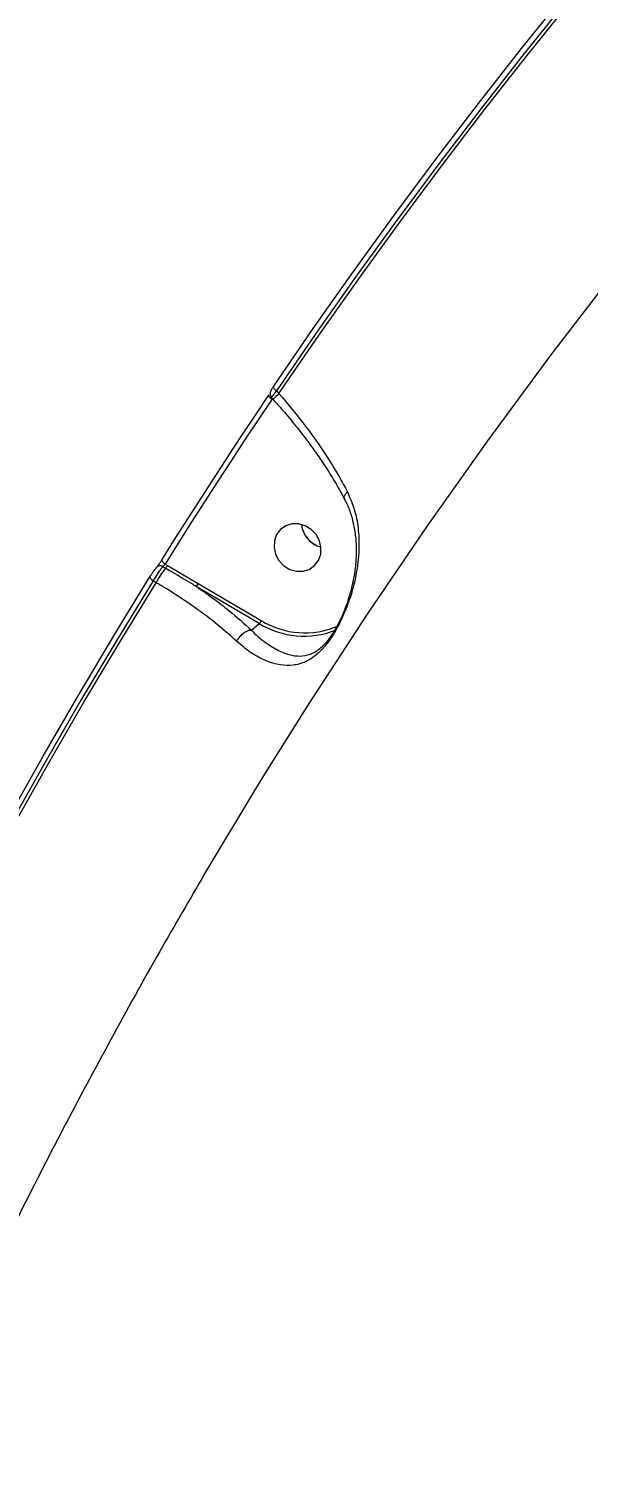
# Model space of a CAD drawing. Header units: millimetres. Extents: x -7151 to 6134, y -5040 to 5562.
# Drawn here: x -3062.5 to -2961.4, y -40.1 to 221 of the extents above; entities that cross this region are included whole.
import ezdxf

# ---------------------------------------------------------------- set-up
doc = ezdxf.new("R2010")
doc.units = ezdxf.units.MM
for name, color, linetype in [('DIKOM_ОБЪЕКТ', 7, 'Continuous'), ('DIKOM_РАЗМЕР_ЗОНА', 7, 'Continuous'), ('DIKOM_РАЗМЕР_ОБЪЕКТА', 7, 'Continuous')]:
    doc.layers.add(name, color=color, linetype=linetype)
doc.styles.add('style1', font='arial.ttf', dxfattribs={"width": 0.8})
doc.dimstyles.new('1-50', dxfattribs={"dimtxt": 300, "dimasz": 200, "dimexe": 100, "dimexo": 0, "dimgap": 100, "dimtad": 1, "dimtxsty": 'style1', "dimcen": 200, "dimclrd": 7, "dimclre": 7, "dimclrt": 7, "dimadec": 1, "dimazin": 2, "dimtfac": 1, "dimtmove": 0, "dimatfit": 2, "dimfxl": 0, "dimlwd": 25, "dimlwe": 18, "dimarcsym": 0})

# ---------------------------------------------------------------- blocks, each defined once
blk = doc.blocks.new('*D0')
at = {"layer": 'Defpoints', "color": 0, "transparency": 16777216}
for p in [(4133.55, 168.74), (-4567.47, -1241.13), (4133.55, -4153.12)]:
    blk.add_point(p, dxfattribs=at)
at = {"layer": 'DIKOM_РАЗМЕР_ОБЪЕКТА', "color": 7, "lineweight": 18, "transparency": 16777216}
for p, q in [((4133.55, 168.74), (4133.55, -4253.12)), ((-4567.47, -1241.13), (-4567.47, -4253.12))]:
    blk.add_line(p, q, dxfattribs=at)
at = {"layer": 'DIKOM_РАЗМЕР_ОБЪЕКТА', "color": 7, "lineweight": 25, "transparency": 16777216}
blk.add_line((-4367.47, -4153.12), (3933.55, -4153.12), dxfattribs=at)
at = {"layer": 'DIKOM_РАЗМЕР_ОБЪЕКТА', "color": 7, "transparency": 16777216}
for points in [[(-4367.47, -4119.79), (-4367.47, -4186.45), (-4567.47, -4153.12)], [(3933.55, -4119.79), (3933.55, -4186.45), (4133.55, -4153.12)]]:
    blk.add_solid(points, dxfattribs=at)
at = {"layer": 'DIKOM_РАЗМЕР_ОБЪЕКТА', "color": 7, "transparency": 16777216, "insert": (150.61, -3899.95), "char_height": 300, "attachment_point": 5, "style": 'style1'}
blk.add_mtext('8700', dxfattribs=at)
blk = doc.blocks.new('*D1')
at = {"layer": 'Defpoints', "color": 0, "transparency": 16777216}
for p in [(-2392.45, 3674.75), (-6010.84, -1738.88), (-3202.89, -1738.88)]:
    blk.add_point(p, dxfattribs=at)
at = {"layer": 'DIKOM_РАЗМЕР_ОБЪЕКТА', "color": 7, "lineweight": 18, "transparency": 16777216}
for p, q in [((-2392.45, 3674.75), (-6110.84, 3674.75)), ((-3202.89, -1738.88), (-6110.84, -1738.88))]:
    blk.add_line(p, q, dxfattribs=at)
at = {"layer": 'DIKOM_РАЗМЕР_ОБЪЕКТА', "color": 7, "lineweight": 25, "transparency": 16777216}
blk.add_line((-6010.84, 3474.75), (-6010.84, -1538.88), dxfattribs=at)
at = {"layer": 'DIKOM_РАЗМЕР_ОБЪЕКТА', "color": 7, "transparency": 16777216}
for points in [[(-6044.18, 3474.75), (-5977.51, 3474.75), (-6010.84, 3674.75)], [(-6044.18, -1538.88), (-5977.51, -1538.88), (-6010.84, -1738.88)]]:
    blk.add_solid(points, dxfattribs=at)
at = {"layer": 'DIKOM_РАЗМЕР_ОБЪЕКТА', "color": 7, "transparency": 16777216, "insert": (-6264.01, 967.94), "char_height": 300, "attachment_point": 5, "rotation": 90, "style": 'style1'}
blk.add_mtext('5400', dxfattribs=at)
blk = doc.blocks.new('*D3')
at = {"layer": 'Defpoints', "color": 0, "transparency": 16777216}
for p in [(6133.55, 253.24), (-5802.46, -2467.19), (6133.55, -4939.78)]:
    blk.add_point(p, dxfattribs=at)
at = {"layer": 'DIKOM_РАЗМЕР_ЗОНА', "color": 7, "lineweight": 18, "transparency": 16777216}
for p, q in [((6133.55, 253.24), (6133.55, -5039.78)), ((-5802.46, -2467.19), (-5802.46, -5039.78))]:
    blk.add_line(p, q, dxfattribs=at)
at = {"layer": 'DIKOM_РАЗМЕР_ЗОНА', "color": 7, "lineweight": 25, "transparency": 16777216}
blk.add_line((-5602.46, -4939.78), (5933.55, -4939.78), dxfattribs=at)
at = {"layer": 'DIKOM_РАЗМЕР_ЗОНА', "color": 7, "transparency": 16777216}
for points in [[(-5602.46, -4906.44), (-5602.46, -4973.11), (-5802.46, -4939.78)], [(5933.55, -4906.44), (5933.55, -4973.11), (6133.55, -4939.78)]]:
    blk.add_solid(points, dxfattribs=at)
at = {"layer": 'DIKOM_РАЗМЕР_ЗОНА', "color": 7, "transparency": 16777216, "insert": (186.61, -4686.61), "char_height": 300, "attachment_point": 5, "style": 'style1'}
blk.add_mtext('11950', dxfattribs=at)

msp = doc.modelspace()

# ---------------------------------------------------------------- linework, layer by layer
at = {"layer": 'DIKOM_ОБЪЕКТ', "color": 7, "linetype": 'Continuous', "lineweight": 15}
for p, q in [((-3018.621, 154.473), (-3018.338, 154.161)), ((-3018.463, 154.023), (-3018.554, 154.124)), ((-3018.338, 154.161), (-3018.338, 154.162)), ((-3017.74, 155.66), (-3017.287, 155.161)), ((-3037.775, 123.616), (-3038.276, 123.912)), ((-3037.871, 124.39), (-3037.436, 124.134)), ((-3037.436, 124.134), (-3031.864, 120.894)), ((-3039.464, 121.025), (-3040.027, 121.357)), ((-3020.845, 113.638), (-3032.231, 120.348)), ((-3031.864, 120.894), (-3020.478, 114.184)), ((-3022.254, 112.438), (-3020.845, 113.638)), ((-3009.908, 109.159), (-3009.761, 109.275))]:
    msp.add_line(p, q, dxfattribs=at)
at = {"layer": 'DIKOM_ОБЪЕКТ', "color": 7, "linetype": 'Continuous', "lineweight": 15, "flags": 128}
for points in [[(-2818.31, 320.045), (-2825.886, 313.616), (-2840.131, 301.154), (-2854.13, 288.414), (-2867.878, 275.399), (-2881.371, 262.113), (-2894.603, 248.561), (-2907.571, 234.747), (-2920.271, 220.676), (-2932.699, 206.351), (-2944.851, 191.778), (-2956.723, 176.96), (-2968.31, 161.904), (-2979.61, 146.613), (-2990.62, 131.093), (-3001.334, 115.348), (-3011.75, 99.383), (-3019.705, 86.718)], [(-3018.229, 156.516), (-3011.073, 166.92), (-3003.791, 177.229), (-2996.386, 187.44), (-2988.857, 197.554), (-2981.206, 207.567), (-2973.434, 217.48), (-2965.542, 227.291), (-2957.531, 236.998)], [(-2957.091, 236.075), (-2965.096, 226.376), (-2972.982, 216.573), (-2980.747, 206.669), (-2988.392, 196.663), (-2995.914, 186.558), (-3003.314, 176.355), (-3010.59, 166.055), (-3017.74, 155.66)], [(-3017.287, 155.161), (-3010.123, 165.578), (-3002.834, 175.899), (-2995.42, 186.123), (-2987.883, 196.248), (-2980.222, 206.273), (-2972.441, 216.197), (-2964.539, 226.019), (-2956.517, 235.736)], [(-3038.376, 125.222), (-3036.015, 128.981), (-3033.638, 132.729), (-3031.244, 136.466), (-3028.835, 140.192), (-3026.411, 143.906), (-3023.97, 147.609), (-3021.514, 151.3), (-3019.043, 154.98)], [(-3018.554, 154.124), (-3021.024, 150.447), (-3023.478, 146.759), (-3025.916, 143.059), (-3028.338, 139.348), (-3030.745, 135.625), (-3033.136, 131.891), (-3035.512, 128.147), (-3037.871, 124.39)], [(-3018.554, 154.124), (-3018.701, 154.242), (-3018.83, 154.366), (-3018.937, 154.491), (-3019.019, 154.613), (-3019.072, 154.727), (-3019.094, 154.828), (-3019.084, 154.914), (-3019.043, 154.98)], [(-3017.74, 155.66), (-3017.886, 155.778), (-3018.014, 155.902), (-3018.122, 156.027), (-3018.203, 156.148), (-3018.256, 156.262), (-3018.278, 156.364), (-3018.27, 156.449), (-3018.229, 156.516)], [(-3011.454, 130.641), (-3012.534, 131.306), (-3013.725, 131.653), (-3014.934, 131.652), (-3016.059, 131.304), (-3017.013, 130.637), (-3017.715, 129.705), (-3018.111, 128.584), (-3018.167, 127.364), (-3017.88, 126.144), (-3017.272, 125.023), (-3016.393, 124.093), (-3015.314, 123.427), (-3014.122, 123.08), (-3012.914, 123.081), (-3011.787, 123.429), (-3010.834, 124.096), (-3010.131, 125.028), (-3009.736, 126.149), (-3009.679, 127.369), (-3009.967, 128.589), (-3010.575, 129.71), (-3011.454, 130.641)], [(-3011.437, 128.314), (-3010.357, 127.649), (-3009.684, 127.409)], [(-3037.871, 124.39), (-3038.021, 124.504), (-3038.153, 124.624), (-3038.263, 124.745), (-3038.347, 124.862), (-3038.402, 124.973), (-3038.425, 125.072), (-3038.417, 125.156), (-3038.376, 125.222)], [(-3089.576, 33.865), (-3083.908, 45.191), (-3078.105, 56.439), (-3072.17, 67.606), (-3066.104, 78.691), (-3059.906, 89.693), (-3053.578, 100.611), (-3047.121, 111.442), (-3040.535, 122.186)], [(-3040.027, 121.357), (-3046.607, 110.623), (-3053.06, 99.8), (-3059.382, 88.892), (-3065.575, 77.899), (-3071.637, 66.823), (-3077.567, 55.665), (-3083.364, 44.427), (-3089.028, 33.109)], [(-3088.558, 32.592), (-3082.884, 43.933), (-3077.076, 55.196), (-3071.136, 66.377), (-3065.063, 77.477), (-3058.858, 88.493), (-3052.523, 99.424), (-3046.058, 110.268), (-3039.464, 121.025)], [(-3040.027, 121.357), (-3040.176, 121.47), (-3040.308, 121.589), (-3040.419, 121.709), (-3040.503, 121.826), (-3040.558, 121.936), (-3040.582, 122.035), (-3040.574, 122.119), (-3040.535, 122.186)], [(-3019.705, 86.718), (-3021.865, 83.204), (-3030.662, 68.543)]]:
    msp.add_lwpolyline(points, dxfattribs=at)
at = {"layer": 'DIKOM_ОБЪЕКТ', "color": 7, "linetype": 'Continuous', "lineweight": 15}
for centre, radius, start, end in [((-3001.588, 137.574), 23.574, 131.75405, 135.27846), ((-3008.386, 132.087), 4.852, 186.3979, 231.03445), ((-3008.39, 132.08), 4.847, 186.32506, 254.5223), ((-3028.109, 115.469), 12.641, 139.87316, 153.92643), ((-3038.763, 123.211), 0.853, 55.24553, 144.56377), ((-3039.685, 125.232), 2.502, 319.77509, 333.97996), ((-3033.866, 121.842), 2.215, 317.56206, 334.65864), ((-3022.459, 115.118), 2.19, 317.46557, 334.75513), ((-3012.726, 127.035), 15.666, 238.7814, 291.12983), ((-3012.64, 126.876), 14.917, 238.30213, 293.49796)]:
    msp.add_arc(centre, radius, start, end, dxfattribs=at)
for points, knots in [([(-3018.29, 156.428), (-3018.352, 156.336), (-3018.533, 156.068), (-3018.695, 155.789), (-3018.82, 155.546), (-3018.889, 155.246), (-3018.878, 154.966), (-3018.795, 154.686), (-3018.666, 154.544), (-3018.611, 154.483)], [0, 0, 0, 0, 0.1379425, 0.3996958, 0.5827115, 0.6742535, 0.781536, 0.9071101, 1, 1, 1, 1]), ([(-3017.74, 155.66), (-3017.777, 155.615), (-3017.972, 155.376), (-3018.283, 154.985), (-3018.542, 154.632), (-3018.65, 154.464), (-3018.612, 154.484), (-3018.605, 154.487)], [0, 0, 0, 0, 0.0674545, 0.3629496, 0.6536466, 0.9428168, 1, 1, 1, 1]), ([(-3018.516, 154.356), (-3018.516, 154.347), (-3018.52, 154.297), (-3018.536, 154.21), (-3018.551, 154.138), (-3018.554, 154.124)], [0, 0, 0, 0, 0.1504173, 0.8382718, 1, 1, 1, 1]), ([(-3018.361, 154.142), (-3017.761, 153.477), (-3016.338, 151.9), (-3014.215, 149.323), (-3011.997, 146.452), (-3009.929, 143.553), (-3008.037, 140.663), (-3006.522, 138.164), (-3005.724, 136.658), (-3005.421, 136.087)], [0, 0, 0, 0, 0.1152003, 0.2732811, 0.4317807, 0.5901083, 0.7477568, 0.904341, 1, 1, 1, 1]), ([(-3017.287, 155.161), (-3015.786, 153.399), (-3012.741, 149.826), (-3009.16, 144.739), (-3006.585, 140.582), (-3005.396, 138.354), (-3004.91, 137.446)], [0, 0, 0, 0, 0.30726199, 0.62332179, 0.84635638, 1, 1, 1, 1]), ([(-3004.91, 137.446), (-3004.361, 136.148), (-3003.361, 133.783), (-3002.817, 130.011), (-3002.773, 126.127), (-3003.351, 121.89), (-3004.426, 118.085), (-3005.615, 115.118), (-3006.776, 112.744), (-3008.235, 110.405), (-3009.773, 108.614), (-3011.18, 107.447), (-3012.777, 106.536), (-3014.705, 106.01), (-3017.055, 106.081), (-3019.592, 106.816), (-3022.255, 108.185), (-3024.063, 109.703), (-3024.943, 110.442)], [0, 0, 0, 0, 0.0785508, 0.1430608, 0.2076037, 0.2872167, 0.3665521, 0.4057554, 0.444854, 0.497444, 0.5496934, 0.592274, 0.634939, 0.7072972, 0.7797345, 0.8544868, 0.9291416, 1, 1, 1, 1]), ([(-3005.435, 136.081), (-3005.244, 135.728), (-3004.702, 134.723), (-3004.083, 132.868), (-3003.555, 130.539), (-3003.295, 128.029), (-3003.309, 125.394), (-3003.576, 122.83), (-3004.048, 120.431), (-3004.616, 118.359), (-3005.265, 116.493), (-3005.959, 114.843), (-3006.688, 113.362), (-3007.41, 112.097), (-3008.131, 111.011), (-3008.82, 110.151), (-3009.426, 109.512), (-3009.761, 109.245), (-3009.896, 109.138)], [0, 0, 0, 0, 0.04390442, 0.1249448, 0.2094753, 0.29716337, 0.38747374, 0.47936233, 0.5552907, 0.62527722, 0.68321565, 0.73873528, 0.78991911, 0.83655964, 0.87928908, 0.92468595, 0.96970429, 1, 1, 1, 1]), ([(-3005.37, 136.114), (-3005.405, 136.169), (-3005.512, 136.338), (-3005.416, 136.75), (-3005.187, 137.128), (-3004.99, 137.361), (-3004.938, 137.416), (-3004.91, 137.446)], [0, 0, 0, 0, 0.172739, 0.5297515, 0.886762, 0.9400249, 1, 1, 1, 1]), ([(-3040.535, 122.186), (-3040.448, 122.322), (-3040.275, 122.595), (-3039.983, 123.022), (-3039.708, 123.399), (-3039.541, 123.61), (-3039.468, 123.694), (-3039.458, 123.705)], [0, 0, 0, 0, 0.2406575, 0.4814114, 0.7217102, 0.961186, 1, 1, 1, 1]), ([(-3038.276, 123.912), (-3038.293, 123.893), (-3038.416, 123.755), (-3038.696, 123.403), (-3039.146, 122.772), (-3039.617, 122.053), (-3039.891, 121.589), (-3040.027, 121.357)], [0, 0, 0, 0, 0.0387929, 0.2783718, 0.5186371, 0.7594598, 1, 1, 1, 1]), ([(-3039.458, 123.705), (-3039.448, 123.717), (-3039.377, 123.801), (-3039.207, 124.011), (-3038.932, 124.388), (-3038.637, 124.813), (-3038.463, 125.086), (-3038.376, 125.222)], [0, 0, 0, 0, 0.0385016, 0.2780215, 0.5182934, 0.7592256, 1, 1, 1, 1]), ([(-3037.871, 124.39), (-3037.908, 124.35), (-3037.981, 124.269), (-3038.095, 124.136), (-3038.196, 124.016), (-3038.252, 123.945), (-3038.273, 123.916), (-3038.276, 123.912)], [0, 0, 0, 0, 0.2444345, 0.4859264, 0.7248066, 0.9618457, 1, 1, 1, 1]), ([(-3032.231, 120.348), (-3032.512, 120.517), (-3033.921, 121.361), (-3035.774, 122.439), (-3037.342, 123.362), (-3037.775, 123.616)], [0, 0, 0, 0, 0.1533258, 0.7665878, 1, 1, 1, 1]), ([(-3024.943, 110.442), (-3026.194, 111.557), (-3028.65, 113.746), (-3032.98, 116.949), (-3036.634, 119.352), (-3038.869, 120.673), (-3039.464, 121.025)], [0, 0, 0, 0, 0.3028975, 0.5944553, 0.8920175, 1, 1, 1, 1]), ([(-3032.231, 120.348), (-3031.211, 119.638), (-3029.161, 118.213), (-3025.736, 115.572), (-3023.577, 113.629), (-3022.254, 112.438)], [0, 0, 0, 0, 0.27746385, 0.55728109, 1, 1, 1, 1]), ([(-3022.257, 112.437), (-3022.46, 112.411), (-3022.865, 112.36), (-3023.552, 111.998), (-3024.2, 111.472), (-3024.632, 110.953), (-3024.855, 110.603), (-3024.922, 110.48), (-3024.943, 110.442)], [0, 0, 0, 0, 0.22045745, 0.44095119, 0.66149559, 0.881956, 0.96355916, 1, 1, 1, 1]), ([(-3022.254, 112.438), (-3022.254, 112.437), (-3022.255, 112.437), (-3022.257, 112.437), (-3022.257, 112.437)], [0, 0, 0, 0, 0.6944131, 1, 1, 1, 1]), ([(-3022.257, 112.437), (-3022.257, 112.436), (-3021.489, 111.599), (-3019.893, 110.312), (-3017.601, 108.811), (-3015.46, 107.961), (-3013.475, 107.665), (-3011.878, 107.963), (-3010.696, 108.498), (-3010.118, 108.983), (-3009.908, 109.159)], [0, 0, 0, 0, 0.0000685, 0.1654142, 0.338512, 0.5165179, 0.6825576, 0.852246, 0.9463422, 1, 1, 1, 1]), ([(-3030.653, 68.53), (-3033.396, 63.83), (-3039.197, 53.893), (-3047.724, 38.516), (-3056.309, 22.45), (-3064.614, 6.22), (-3072.65, -10.162), (-3080.402, -26.697), (-3086.405, -40.036), (-3089.782, -47.881), (-3090.749, -50.127)], [0, 0, 0, 0, 0.1228338, 0.259712, 0.3966466, 0.5336364, 0.6706846, 0.8077949, 0.9449664, 1, 1, 1, 1])]:
    msp.add_open_spline(points, degree=3, knots=knots, dxfattribs=at)

# ---------------------------------------------------------------- dimensions: what is measured, and where the dimension line sits
at = {"layer": 'DIKOM_РАЗМЕР_ЗОНА'}
dim = msp.add_linear_dim(base=(6133.546, -4939.778), p1=(-5802.455, -2467.185), p2=(6133.546, 253.243), text='11950', dimstyle='1-50', dxfattribs=at)
dim.commit()
dim.dimension.update_dxf_attribs({"geometry": '*D3', "text_midpoint": (186.606, -4939.778), "dimtype": 160})
at = {"layer": 'DIKOM_РАЗМЕР_ОБЪЕКТА'}
dim = msp.add_linear_dim(base=(-6010.843, -1738.877), p1=(-2392.449, 3674.75), p2=(-3202.885, -1738.877), angle=90, text='5400', dimstyle='1-50', dxfattribs=at)
dim.commit()
dim.dimension.update_dxf_attribs({"geometry": '*D1', "text_midpoint": (-6010.843, 967.936), "dimtype": 160})
dim = msp.add_linear_dim(base=(4133.546, -4153.121), p1=(-4567.472, -1241.128), p2=(4133.546, 168.743), text='8700', dimstyle='1-50', dxfattribs=at)
dim.commit()
dim.dimension.update_dxf_attribs({"geometry": '*D0', "text_midpoint": (150.606, -4153.121), "dimtype": 160})

doc.saveas('drawing.dxf')
